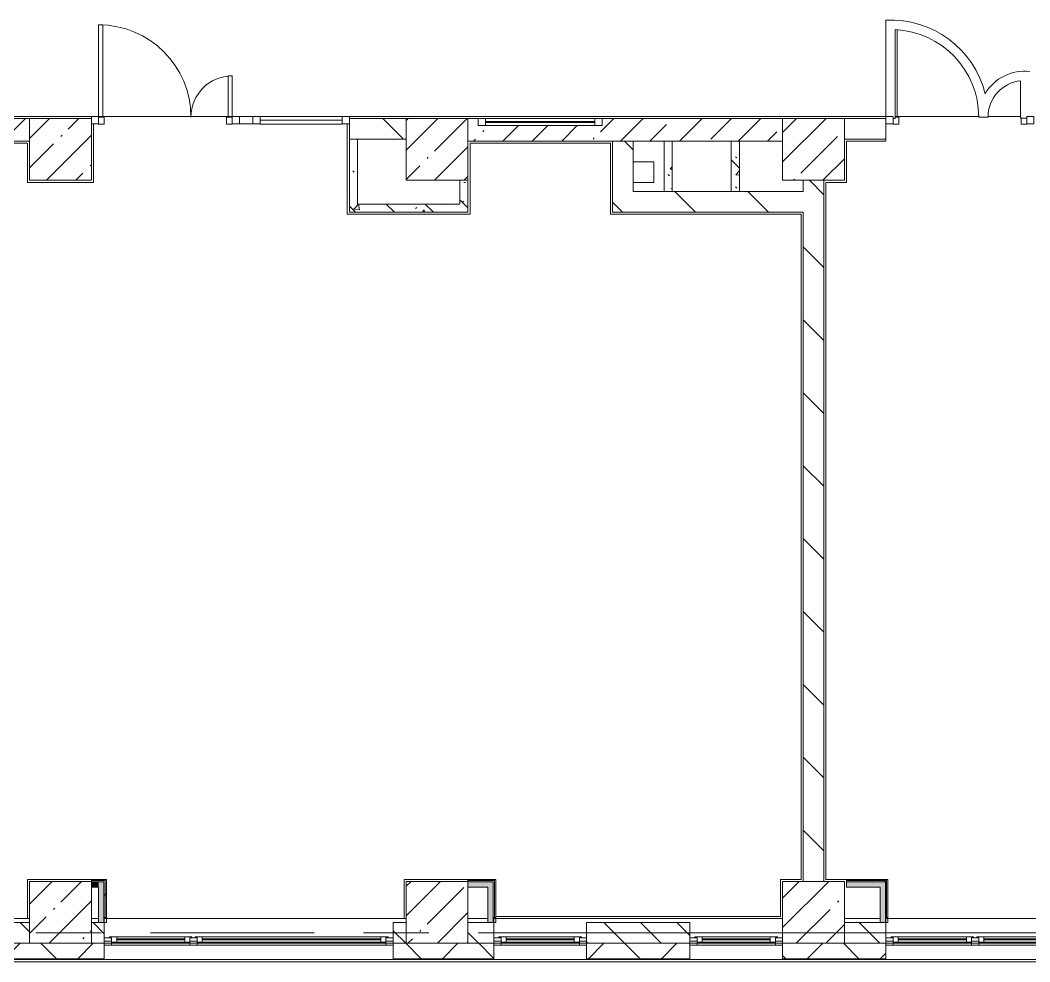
# Model space of a CAD drawing. Header units: millimetres. Extents: x 81676 to 276943, y -8553 to 29000.
# Drawn here: x 169783 to 179568, y -280 to 8853 of the extents above; entities that cross this region are included whole.
import ezdxf

# ---------------------------------------------------------------- set-up
doc = ezdxf.new("R2010")
doc.units = ezdxf.units.MM
doc.linetypes.add('Осевая', pattern=[3175, 635, -476.25, 1587.5, -476.25])
for name, color, linetype, lineweight, true_color in [('A-DETL-GENF-4', 7, 'Continuous', 5, 0xaaaaaa), ('A-DOOR-4', 7, 'Continuous', 5, 0xaaaaaa), ('A-FLOR-3', 7, 'Continuous', 5, 0xaaaaaa), ('I-WALL-1', 7, 'Continuous', 5, 0xe7e7e7), ('I-WALL-2', 7, 'Continuous', 9, 0xe7e7e7), ('I-WALL-5', 7, 'Continuous', 5, 0x787878)]:
    doc.layers.add(name, color=color, linetype=linetype, lineweight=lineweight, true_color=true_color)
for name, color, linetype, lineweight in [('A-GLAZ-2', 7, 'Continuous', 5), ('A-GLAZ-CURT-1', 7, 'Continuous', 5), ('A-GLAZ-CWMG-2', 7, 'Continuous', 5), ('A-WALL', 7, 'Continuous', 9), ('A-WALL-6', 7, 'Continuous', 5), ('I-WALL-3', 7, 'Continuous', 5), ('S-COLS-1', 7, 'Continuous', 5), ('Оси', 7, 'Continuous', 9), ('Оси-2', 7, 'Осевая', 9)]:
    doc.layers.add(name, color=color, linetype=linetype, lineweight=lineweight)
pattern_1 = [(135, (147962.96, 0), (-353.5534, -353.5534), [])]
pattern_2 = [(135, (147962.96, 0), (-176.7767, -176.7767), [])]
pattern_3 = [(135, (147962.96, 0), (-377.171, -377.171), [533.4, -88.9, 17.78, -88.9]), (135, (147962.96, 376.94), (-377.171, -377.171), []), (50, (147962.96, 0), (637.645, -55.787), [66.675, -733.425]), (355, (147962.96, 0), (-123.35, 668.699), [53.34, -586.74]), (100.451, (148016.1, -4.65), (514.299, 612.908), [56.665, -623.315]), (46.184, (147963, 177.8), (948.776, -147.15), [100.012, -1100.137]), (96.636, (148042, 165.5), (830.91, 865.997), [84.998, -934.973]), (351.184, (147963, 177.8), (830.918, 865.988), [80.01, -880.11]), (21, (148051.86, 133.35), (530.651, -357.928), [66.675, -733.425]), (326, (148051.86, 133.35), (216.308, 644.658), [53.34, -586.74]), (71.451, (148096.1, 103.5), (746.96, 286.724), [56.665, -623.315]), (37.5, (147962.96, 0), (10.8105, 295.9426), [16.764, -562.864, 16.764, -578.866, -588.962]), (37.5, (147962.96, 0), (10.8105, 295.9426), [-1175.258, 16.764, -572.198]), (7.5, (147962.96, 0), (233.869, 350.6318), [16.764, -322.834, 16.764, -549.529, -224.472]), (7.5, (147962.96, 0), (233.869, 350.6318), [-905.891, 16.764, -207.708]), (327.5, (147764.71, 0), (474.5678, -20.0513), [16.764, -205.486, 16.764, -676.656, -920.115]), (327.5, (147764.71, 0), (474.5678, -20.0513), [-915.67, 16.764, -903.351]), (317.5, (147675.8, 0), (518.452, 88.9934), [16.764, -272.161, 16.764, -443.738, -653.415]), (317.5, (147675.8, 0), (518.452, 88.9934), [-749.427, 16.764, -636.651])]
pattern_4 = [(45, (147962.96, 0), (-285.123, 285.123), []), (45, (148248.1, 0), (-285.123, 285.123), [504.031, -100.806, 16.764, -84.042])]
pattern_5 = [(45, (147962.96, 0), (-530.33, 530.33), []), (135, (147962.96, 0), (-530.33, -530.33), [])]

# ---------------------------------------------------------------- blocks, each defined once
blk = doc.blocks.new('BSC_Колонна _Прямоугольная - 600х600-23286269-1_6_3_птичка')
at = {"layer": 'S-COLS-1'}
h = blk.add_hatch(dxfattribs=at)
h.set_pattern_fill('FP_35', color=256, style=0, pattern_type=2)
h.set_pattern_definition([(45, (-29509.74, -7600), (-285.123, 285.123), []), (45, (-29224.6, -7600), (-285.123, 285.123), [504.031, -100.806, 16.764, -84.042])])
h.paths.add_polyline_path([(300, -300), (300, 300), (-300, 300), (-300, -300), (119, -300)])
for p, q in [((300, 300), (-300, 300)), ((-300, 300), (-300, -300)), ((300, -300), (300, 300)), ((-300, -300), (300, -300))]:
    blk.add_line(p, q, dxfattribs=at)
blk = doc.blocks.new('BSC_Колонна _Прямоугольная - 600х600-V18-1_6_3_птичка')
at = {"layer": 'S-COLS-1'}
h = blk.add_hatch(dxfattribs=at)
h.set_pattern_fill('FP_41', color=256, style=0, pattern_type=2)
h.set_pattern_definition([(45, (-25860, -200), (-285.123, 285.123), []), (45, (-25574.88, -200), (-285.123, 285.123), [504.031, -100.806, 16.764, -84.042])])
h.paths.add_polyline_path([(300, -300), (300, 300), (-300, 300), (-300, -300), (41.5, -300)])
for p, q in [((300, 300), (-300, 300)), ((-300, 300), (-300, -300)), ((300, -300), (300, 300)), ((-300, -300), (300, -300))]:
    blk.add_line(p, q, dxfattribs=at)
blk = doc.blocks.new('BSC_Колонна _Прямоугольная - 600х600-V19-1_6_3_птичка')
at = {"layer": 'S-COLS-1'}
h = blk.add_hatch(dxfattribs=at)
h.set_pattern_fill('FP_42', color=256, style=0, pattern_type=2)
h.set_pattern_definition([(45, (-29509.74, -200), (-285.123, 285.123), []), (45, (-29224.6, -200), (-285.123, 285.123), [504.031, -100.806, 16.764, -84.042])])
h.paths.add_polyline_path([(109.7, -300), (300, -300), (300, 300), (-300, 300), (-300, -300)])
for p, q in [((300, 300), (-300, 300)), ((-300, 300), (-300, -300)), ((300, -300), (300, 300)), ((-300, -300), (300, -300))]:
    blk.add_line(p, q, dxfattribs=at)
blk = doc.blocks.new('BSC_Колонна _Прямоугольная - 600х600-V31-1_6_3_птичка')
at = {"layer": 'S-COLS-1'}
h = blk.add_hatch(dxfattribs=at)
h.set_pattern_fill('FP_58', color=256, style=0, pattern_type=2)
h.set_pattern_definition([(45, (-25860, -7600), (-285.123, 285.123), []), (45, (-25574.88, -7600), (-285.123, 285.123), [504.031, -100.806, 16.764, -84.042])])
h.paths.add_polyline_path([(-110.8, -300), (300, -300), (300, 300), (-300, 300), (-300, -300)])
for p, q in [((300, 300), (-300, 300)), ((-300, 300), (-300, -300)), ((300, -300), (300, 300)), ((-300, -300), (300, -300))]:
    blk.add_line(p, q, dxfattribs=at)
blk = doc.blocks.new('120_Окно_СКБ_2Ст - 120_Окно_СКБ_2Ст 2800х2500_створка_-22445922-1_6_3_птичка')
at = {"layer": 'A-GLAZ-2'}
for p, q in [((-1400, -127), (-1400, -57)), ((-1400, -57), (-1330, -57)), ((1400, -57), (-1400, -57)), ((-1330, -57), (-1330, -127)), ((500, -87), (-1330, -87)), ((-1330, -87), (-1330, -127)), ((-1280, -137), (-1280, -87)), ((450, -137), (450, -87)), ((500, -127), (500, -57)), ((500, -57), (570, -57)), ((500, -127), (500, -87)), ((570, -57), (570, -127)), ((1330, -87), (570, -87)), ((570, -87), (570, -127)), ((620, -137), (620, -87)), ((1280, -137), (1280, -87)), ((1330, -127), (1330, -57)), ((1330, -57), (1400, -57)), ((1330, -127), (1330, -87)), ((1400, -57), (1400, -127)), ((-1330, -127), (-1400, -127)), ((-1400, -127), (-1350, -127)), ((-1330, -127), (-1350, -127)), ((-1350, -127), (-1350, -137)), ((-1350, -137), (520, -137)), ((520, -137), (-1350, -137)), ((-1280, -107), (450, -107)), ((450, -117), (-1280, -117)), ((570, -127), (500, -127)), ((520, -127), (500, -127)), ((520, -127), (550, -127)), ((520, -137), (520, -127)), ((570, -127), (550, -127)), ((550, -127), (550, -137)), ((550, -137), (1350, -137)), ((1350, -137), (550, -137)), ((620, -107), (1280, -107)), ((1280, -117), (620, -117)), ((1400, -127), (1330, -127)), ((1350, -127), (1330, -127)), ((1350, -127), (1400, -127)), ((1350, -137), (1350, -127))]:
    blk.add_line(p, q, dxfattribs=at)
blk = doc.blocks.new('120_Окно_СКБ_1Ст - 120_Окно_СКБ_1Ст 900х2500_h_-V128-1_6_3_птичка')
at = {"layer": 'A-GLAZ-2'}
for p, q in [((-450, -127), (-450, -57)), ((-450, -57), (-380, -57)), ((450, -57), (-450, -57)), ((-380, -57), (-380, -127)), ((380, -87), (-380, -87)), ((-380, -87), (-380, -127)), ((-330, -137), (-330, -87)), ((330, -137), (330, -87)), ((380, -127), (380, -57)), ((380, -57), (450, -57)), ((380, -127), (380, -87)), ((450, -57), (450, -127)), ((-380, -127), (-450, -127)), ((-450, -127), (-400, -127)), ((-380, -127), (-400, -127)), ((-400, -127), (-400, -137)), ((-400, -137), (400, -137)), ((400, -137), (-400, -137)), ((-330, -107), (330, -107)), ((330, -117), (-330, -117)), ((450, -127), (380, -127)), ((400, -127), (380, -127)), ((400, -127), (450, -127)), ((400, -137), (400, -127))]:
    blk.add_line(p, q, dxfattribs=at)
blk = doc.blocks.new('BSC_Колонна _Прямоугольная - 600х600-V130-1_6_3_птичка')
at = {"layer": 'S-COLS-1'}
h = blk.add_hatch(dxfattribs=at)
h.set_pattern_fill('FP_146', color=256, style=0, pattern_type=2)
h.set_pattern_definition([(45, (-22210, -7600), (-285.123, 285.123), []), (45, (-21924.88, -7600), (-285.123, 285.123), [504.031, -100.806, 16.764, -84.042])])
h.paths.add_polyline_path([(300, -300), (300, 300), (-300, 300), (-300, -300)])
for p, q in [((300, 300), (-300, 300)), ((-300, 300), (-300, -300)), ((300, -300), (300, 300)), ((-300, -300), (300, -300))]:
    blk.add_line(p, q, dxfattribs=at)
blk = doc.blocks.new('BSC_Колонна _Прямоугольная - 600х600-V131-1_6_3_птичка')
at = {"layer": 'S-COLS-1'}
h = blk.add_hatch(dxfattribs=at)
h.set_pattern_fill('FP_147', color=256, style=0, pattern_type=2)
h.set_pattern_definition([(45, (-22210, -200), (-285.123, 285.123), []), (45, (-21924.88, -200), (-285.123, 285.123), [504.031, -100.806, 16.764, -84.042])])
h.paths.add_polyline_path([(300, -300), (300, 300), (-300, 300), (-300, -300), (-26.4, -300)])
for p, q in [((300, 300), (-300, 300)), ((-300, 300), (-300, -300)), ((300, -300), (300, 300)), ((-300, -300), (300, -300))]:
    blk.add_line(p, q, dxfattribs=at)
blk = doc.blocks.new('Прямоугольный импост - 50 x 70 мм-31700031-1_6_3_птичка')
at = {"layer": 'A-GLAZ-CWMG-2'}
for p, q in [((-70, 35), (0, 35)), ((-70, -35), (-70, 35)), ((0, 35), (0, -35)), ((0, -35), (-70, -35))]:
    blk.add_line(p, q, dxfattribs=at)
blk = doc.blocks.new('Дверь_Витражная_остекление_ - ДВН_ДАО_Главный вход_1200 в свету-31742133-1_6_3_птичка')
at = {"layer": 'A-DETL-GENF-4'}
for p, q in [((-607.5, 925), (-647.5, 925)), ((-647.5, 925), (-647.5, 35)), ((-607.5, 30), (-607.5, 925)), ((647.5, 430), (607.5, 430)), ((607.5, 430), (607.5, 30)), ((647.5, 35), (647.5, 430)), ((-647.5, 30), (-607.5, 30)), ((-592.5, 30), (-647.5, 30)), ((-592.5, -40), (-592.5, 30)), ((592.5, -40), (592.5, 30)), ((592.5, 30), (647.5, 30)), ((607.5, 30), (647.5, 30)), ((-647.5, -40), (-592.5, -40)), ((647.5, -40), (592.5, -40))]:
    blk.add_line(p, q, dxfattribs=at)
at = {"layer": 'A-DOOR-4'}
for p, q in [((-647.5, 925), (-647.5, 35)), ((647.5, 430), (647.5, 35))]:
    blk.add_line(p, q, dxfattribs=at)
for centre, radius, start, end in [((-647.5, 30), 895, 360, 90), ((647.5, 30), 400, 90, 180)]:
    blk.add_arc(centre, radius, start, end, dxfattribs=at)
blk = doc.blocks.new('Системная панель - Стемалит - 40мм-31720939-1_6_3_птичка')
at = {"layer": 'A-GLAZ-CURT-1'}
for p, q in [((65, 35), (-65, 35)), ((-65, 35), (-65, -35)), ((65, -35), (65, 35)), ((-65, -35), (65, -35))]:
    blk.add_line(p, q, dxfattribs=at)
blk = doc.blocks.new('Прямоугольный импост - 50 x 70 мм-31687886-1_6_3_птичка')
at = {"layer": 'A-GLAZ-CWMG-2'}
for p, q in [((-35, 35), (35, 35)), ((-35, -35), (-35, 35)), ((35, 35), (35, -35)), ((35, -35), (-35, -35))]:
    blk.add_line(p, q, dxfattribs=at)
blk = doc.blocks.new('Прямоугольный импост - 50 x 70 мм-31701779-1_6_3_птичка')
at = {"layer": 'A-GLAZ-CWMG-2'}
for p, q in [((0, 35), (-70, 35)), ((-70, 35), (-70, -35)), ((-70, -35), (0, -35)), ((0, -35), (0, -17))]:
    blk.add_line(p, q, dxfattribs=at)
blk = doc.blocks.new('Системная панель - Стекло - 40мм-31720953-1_6_3_птичка')
at = {"layer": 'A-GLAZ-CURT-1'}
for p, q in [((397.5, 0), (-397.5, 0)), ((-397.5, 0), (-397.5, -40)), ((397.5, -40), (397.5, 0)), ((-397.5, -40), (397.5, -40))]:
    blk.add_line(p, q, dxfattribs=at)
blk = doc.blocks.new('Прямоугольный импост - 50 x 70 мм-31702100-1_6_3_птичка')
at = {"layer": 'A-GLAZ-CWMG-2'}
for p, q in [((-35, 35), (35, 35)), ((-35, -35), (-35, 35)), ((35, 35), (35, -35)), ((35, -35), (-35, -35))]:
    blk.add_line(p, q, dxfattribs=at)
blk = doc.blocks.new('Прямоугольный импост - 50 x 70 мм-31720914-1_6_3_птичка')
at = {"layer": 'A-GLAZ-CWMG-2'}
blk.add_line((24940, 7918), (24145, 7918), dxfattribs=at)
blk = doc.blocks.new('Дверь_Витражная_остекление_ - ДВН_ДАО_Главный вход_1200 в свету-V163-1_6_3_птичка')
at = {"layer": 'A-DETL-GENF-4'}
for p, q in [((-607.5, 30), (-607.5, 876.9)), ((-627.5, 30), (-607.5, 30)), ((-592.5, 30), (-627.5, 30)), ((-592.5, -40), (-592.5, 30)), ((592.5, -40), (592.5, 20)), ((-647.5, -40), (-592.5, -40)), ((647.5, -40), (592.5, -40))]:
    blk.add_line(p, q, dxfattribs=at)
blk = doc.blocks.new('Прямоугольный импост - 50 x 70 мм-V164-1_6_3_птичка')
at = {"layer": 'A-GLAZ-CWMG-2'}
for p, q in [((0, 35), (-70, 35)), ((-70, 35), (-70, -35)), ((0, -35), (0, 35)), ((-70, -35), (0, -35))]:
    blk.add_line(p, q, dxfattribs=at)
blk = doc.blocks.new('120_Окно_СКБ_1Ст - 120_Окно_СКБ_1Ст 400х1200 EI30-24228621-1_6_3_птичка')
at = {"layer": 'A-GLAZ-2'}
for p, q in [((-600, 40), (-600, 110)), ((-600, 110), (-530, 110)), ((600, 110), (-600, 110)), ((-530, 110), (-530, 40)), ((530, 40), (530, 110)), ((530, 110), (600, 110)), ((600, 110), (600, 40)), ((-530, 40), (-600, 40)), ((-600, 40), (600, 40)), ((530, 80), (-530, 80)), ((530, 70), (-530, 70)), ((600, 40), (530, 40))]:
    blk.add_line(p, q, dxfattribs=at)

msp = doc.modelspace()

# ---------------------------------------------------------------- hatches: boundary and pattern name
at = {"layer": 'A-WALL-6'}
h = msp.add_hatch(dxfattribs=at)
h.set_pattern_fill('FP_65', color=256, style=0, pattern_type=2)
h.set_pattern_definition(pattern_2)
h.paths.add_polyline_path([(154793, -100), (155623, -100), (155623, 100), (154793, 100), (154793, -80)])
h.paths.add_polyline_path([(169873, -100), (169873, 100), (169573, 100), (169573, -100)])
h.paths.add_polyline_path([(175273, -100), (176272.7, -100), (176272.7, 100), (175273, 100), (175273, -80)])
h.paths.add_polyline_path([(157122.7, -100), (157873, -100), (157873, 100), (157122.7, 100), (157122.7, -80)])
h.paths.add_polyline_path([(160123, -100), (160123, 100), (159973, 100), (159973, -100)])
h.paths.add_polyline_path([(168453, -100), (168673, -100), (168673, 100), (167323, 100), (167323, -100), (167358.2, -100)])
h.paths.add_polyline_path([(174373, -100), (174373, 100), (174123, 100), (174123, -100)])
h.paths.add_polyline_path([(163573, -100), (163573, 100), (162823, 100), (162823, -100)])
h.paths.add_polyline_path([(164473, -100), (164623, -94.4), (164623, 100), (164473, 100), (164473, -80)])
h.paths.add_polyline_path([(170598, -100), (170598, 100), (170473, 100), (170473, -100)])
h.paths.add_polyline_path([(173398, -100), (173523, -100), (173523, 100), (173398, 100), (173398, -80)])
h = msp.add_hatch(dxfattribs=at)
h.set_pattern_fill('FP_65', color=256, style=0, pattern_type=2)
h.set_pattern_definition(pattern_2)
h.paths.add_polyline_path([(177772.7, -100), (178173, -100), (178173, 100), (177772.7, 100), (177772.7, -80)])
h = msp.add_hatch(dxfattribs=at)
h.set_pattern_fill('FP_54', color=256, style=0, pattern_type=2)
h.set_pattern_definition([(45, (147962.96, 0), (-353.5534, 353.5534), []), (135, (147962.96, 0), (-353.5534, -353.5534), [])])
h.paths.add_polyline_path([(223656.8, -250), (223663, -250), (223663, -100), (221943, -100), (221943, -250), (223655, -250)])
h.paths.add_polyline_path([(215690.9, -250), (218623, -250), (218623, -100), (215023, -100), (215023, -250)])
h.paths.add_polyline_path([(220199, -250), (220243, -250), (220243, -100), (219523, -101.8), (219523, -250), (220043, -250)])
h.paths.add_polyline_path([(209573, -250), (209573, -100), (208873, -100), (208873, -250), (209184.6, -250)])
h.paths.add_polyline_path([(211673, -250), (212223, -250), (212223, -100), (211673, -100), (211673, -121.3)])
h.paths.add_polyline_path([(207973, -250), (207973, -100), (207223, -100), (207223, -250)])
h.paths.add_polyline_path([(205123, -250), (205123, -100), (204373, -100), (204373, -250), (204537.2, -250)])
h.paths.add_polyline_path([(213123, -250), (214123, -250), (214123, -100), (213123, -100), (213123, -118)])
h.paths.add_polyline_path([(199834.5, -250), (201273, -250), (201273, -100), (199834.5, -100), (199834.5, -150.7)])
h.paths.add_polyline_path([(197734.5, -250), (197734.5, -100), (197023, -100), (197023, -250), (197101.4, -250)])
h.paths.add_polyline_path([(196123, -250), (196123, -100), (195373, -100), (195373, -250)])
h.paths.add_polyline_path([(192273, -250), (192273, -100), (190700.5, -100), (190700.5, -250), (191524.5, -250)])
h.paths.add_polyline_path([(188600.5, -250), (188600.5, -100), (187903, -100), (187903, -250)])
h.paths.add_polyline_path([(187003, -250), (187003, -100), (185953, -100), (185953, -250), (186877.1, -250)])
h.paths.add_polyline_path([(185053, -250), (185053, -100), (183933, -100), (183933, -250), (185018.2, -250)])
h.paths.add_polyline_path([(181833, -250), (181833, -100), (180973, -100), (180973, -250)])
h.paths.add_polyline_path([(178173, -250), (178173, -100), (177172.7, -100), (177172.7, -250), (177582.4, -250)])
h.paths.add_polyline_path([(176272.7, -250), (176272.7, -100), (175273, -100), (175273, -250)])
h.paths.add_polyline_path([(169573, -250), (170598, -250), (170598, -100), (169573, -100), (169573, -226)])
h.paths.add_polyline_path([(163573, -250), (163573, -100), (162823, -100), (162823, -250)])
h.paths.add_polyline_path([(174373, -250), (174373, -100), (173398, -100), (173398, -250), (173864.5, -250)])
h.paths.add_polyline_path([(164473, -250), (165223, -250), (165223, -100), (164473, -100), (164473, -238.7)])
h.paths.add_polyline_path([(167323, -250), (168673, -250), (168673, -100), (167323, -100), (167323, -231.6)])
h.paths.add_polyline_path([(148768.6, -250), (151693, -250), (151693, -100), (147703, -100), (147703, -250), (148073, -250)])
h.paths.add_polyline_path([(155623, -250), (156222.7, -250), (156222.7, -100), (154793, -100), (154793, -250), (155275, -250)])
h.paths.add_polyline_path([(159973, -250), (160723, -248), (160723, -100), (159973, -100), (159973, -249.9)])
h.paths.add_polyline_path([(157873, -250), (157873, -100), (157122.7, -100), (157122.7, -250), (157133.9, -250)])
at = {"layer": 'I-WALL-1'}
for points in [[(170493, 445), (170543, 445), (170543, 495), (170473, 495), (170473, 445)], [(174143, 445), (174316.5, 445), (174316.5, 495), (174123, 495), (174123, 445)], [(178118, 445), (178118, 495), (177792.7, 495), (177792.7, 445)]]:
    msp.add_hatch(color=256, dxfattribs=at).paths.add_polyline_path(points)
at = {"layer": 'I-WALL-2'}
for points in [[(170593, 100), (170593, 495), (170543, 495), (170543, 100)], [(174366.5, 100), (174366.5, 495), (174316.5, 495), (174316.5, 100)], [(178118, 100), (178168, 100), (178168, 495), (178118, 495), (178118, 115.8)]]:
    msp.add_hatch(color=256, dxfattribs=at).paths.add_polyline_path(points)
at = {"layer": 'I-WALL-3'}
h = msp.add_hatch(dxfattribs=at)
h.set_pattern_fill('FP_34', color=256, style=0, pattern_type=2)
h.set_pattern_definition(pattern_4)
h.paths.add_polyline_path([(168003.2, 7680), (169873, 7680), (169873, 7900), (166448, 7900), (166448, 7680), (167358.2, 7680)])
h.paths.add_polyline_path([(165223, 7680), (165498, 7680), (165498, 7900), (165223, 7900), (165223, 7841.3)])
h = msp.add_hatch(dxfattribs=at)
h.set_pattern_fill('FP_64', color=256, style=0, pattern_type=2)
h.set_pattern_definition(pattern_1)
h.paths.add_polyline_path([(173053, 7700), (173523, 7700), (173523, 7900), (172973, 7900), (172973, 7700)])
h = msp.add_hatch(dxfattribs=at)
h.set_pattern_fill('FP_34', color=256, style=0, pattern_type=2)
h.set_pattern_definition(pattern_4)
h.paths.add_polyline_path([(174123, 7680), (177172.7, 7680), (177172.7, 7900), (175423, 7898.6), (175423, 7830), (174223, 7830), (174223, 7900), (174123, 7900)])
h = msp.add_hatch(dxfattribs=at)
h.set_pattern_fill('FP_64', color=256, style=0, pattern_type=2)
h.set_pattern_definition(pattern_1)
h.paths.add_polyline_path([(177772.7, 7700), (178173, 7700), (178173, 7900), (177772.7, 7900), (177772.7, 7754.5)])
h.paths.add_polyline_path([(180954.4, 7700), (180973, 7700), (180973, 7900), (180673, 7900), (180673, 7700), (180954.3, 7700)])
h = msp.add_hatch(dxfattribs=at)
h.set_pattern_fill('FP_64', color=256, style=0, pattern_type=2)
h.set_pattern_definition(pattern_1)
h.paths.add_polyline_path([(175723, 7190), (175722.7, 7680), (175523, 7680), (175523, 7190), (175624.5, 7190)])
h = msp.add_hatch(dxfattribs=at)
h.set_pattern_fill('FP_64', color=256, style=0, pattern_type=2)
h.set_pattern_definition(pattern_1)
h.paths.add_polyline_path([(177562.2, 500), (177572.7, 500), (177572.7, 7300), (177372.7, 7300), (177372.7, 500)])
h = msp.add_hatch(dxfattribs=at)
h.set_pattern_fill('FP_64', color=256, style=0, pattern_type=2)
h.set_pattern_definition(pattern_1)
h.paths.add_polyline_path([(177352.7, 6990), (177372.7, 6990), (177372.7, 7190), (175523, 7190), (175523, 6990), (177152.7, 6990)])
h = msp.add_hatch(dxfattribs=at)
h.set_pattern_fill('FP_170', color=256, style=0, pattern_type=2)
h.set_pattern_definition(pattern_5)
h.paths.add_polyline_path([(170593, 100), (170598, 100), (170598, 150), (170605.5, 150), (170605.5, 507.5), (170593, 507.5), (170593, 120)])
h = msp.add_hatch(dxfattribs=at)
h.set_pattern_fill('FP_170', color=256, style=0, pattern_type=2)
h.set_pattern_definition(pattern_5)
h.paths.add_polyline_path([(170618, 150), (170618, 520), (170605.5, 520), (170605.5, 150)])
h = msp.add_hatch(dxfattribs=at)
h.set_pattern_fill('FP_170', color=256, style=0, pattern_type=2)
h.set_pattern_definition(pattern_5)
h.paths.add_polyline_path([(174366.5, 100), (174373, 100), (174373, 150), (174379, 150), (174379, 507.5), (174366.5, 507.5), (174366.5, 120)])
h = msp.add_hatch(dxfattribs=at)
h.set_pattern_fill('FP_170', color=256, style=0, pattern_type=2)
h.set_pattern_definition(pattern_5)
h.paths.add_polyline_path([(178180.5, 507.5), (178180.5, 520), (177792.7, 520), (177792.7, 507.5), (178168, 507.5)])
h = msp.add_hatch(dxfattribs=at)
h.set_pattern_fill('FP_170', color=256, style=0, pattern_type=2)
h.set_pattern_definition(pattern_5)
h.paths.add_polyline_path([(178118, 495), (178168, 495), (178167.5, 507.5), (177792.7, 507.5), (177792.7, 495)])
h = msp.add_hatch(dxfattribs=at)
h.set_pattern_fill('FP_170', color=256, style=0, pattern_type=2)
h.set_pattern_definition(pattern_5)
h.paths.add_polyline_path([(178168, 100), (178173, 100), (178173, 150), (178180.5, 150), (178180.5, 507.5), (178168, 507.5), (178168, 114.6)])
h = msp.add_hatch(dxfattribs=at)
h.set_pattern_fill('FP_170', color=256, style=0, pattern_type=2)
h.set_pattern_definition(pattern_5)
h.paths.add_polyline_path([(178193, 150), (178193, 520), (178180.5, 520), (178180.5, 150)])
at = {"layer": 'I-WALL-5'}
h = msp.add_hatch(dxfattribs=at)
h.set_pattern_fill('FP_63', color=256, style=0, pattern_type=2)
h.set_pattern_definition(pattern_3)
h.paths.add_polyline_path([(172973, 7070), (173053, 7070), (173053, 7700), (172973, 7700), (172973, 7278.6)])
h = msp.add_hatch(dxfattribs=at)
h.set_pattern_fill('FP_63', color=256, style=0, pattern_type=2)
h.set_pattern_definition(pattern_3)
h.paths.add_polyline_path([(176058, 7190), (176103, 7190), (176103, 7680), (176023, 7680), (176023, 7190)])
h = msp.add_hatch(dxfattribs=at)
h.set_pattern_fill('FP_63', color=256, style=0, pattern_type=2)
h.set_pattern_definition(pattern_3)
h.paths.add_polyline_path([(176753, 7190), (176753, 7680), (176673, 7680), (176673, 7190)])
h = msp.add_hatch(dxfattribs=at)
h.set_pattern_fill('FP_63', color=256, style=0, pattern_type=2)
h.set_pattern_definition(pattern_3)
h.paths.add_polyline_path([(174043, 6990), (174123, 6990), (174123, 7300), (174043, 7296.7), (174043, 7070)])
h = msp.add_hatch(dxfattribs=at)
h.set_pattern_fill('FP_63', color=256, style=0, pattern_type=2)
h.set_pattern_definition(pattern_3)
h.paths.add_polyline_path([(173503, 6990), (174043, 6990), (174043, 7070), (172973, 7070), (172973, 6990)])

# ---------------------------------------------------------------- linework, layer by layer
at = {"layer": 'A-FLOR-3'}
for p, q in [((178173, 8851.7), (178173, 7918)), ((178263, 7900), (178263, 8762.1)), ((179478, 8265.7), (179478, 7903)), ((168173.2, 7920), (178173, 7920)), ((170493, 7848), (170493, 7280)), ((172953, 6971), (172953, 7848)), ((178243, 7900), (178263, 7900)), ((179072.6, 7920), (178263, 7920)), ((179073, 7913), (179163, 7913)), ((179478, 7920), (179163.6, 7920)), ((179478, 7903), (179538, 7903)), ((169853, 7660), (168693, 7660)), ((169853, 7280), (169853, 7660)), ((175503, 7660), (174143, 7660)), ((174143, 7660), (174143, 6971)), ((175503, 6970), (175503, 7660)), ((178173, 7680), (177792.7, 7680)), ((177792.7, 7680), (177792.7, 7280)), ((178173, 7700), (178173, 7680)), ((175723, 7480), (175922.7, 7480)), ((175922.7, 7480), (175922.7, 7280)), ((170493, 7280), (169853, 7280)), ((175922.7, 7280), (175723, 7280)), ((177591.7, 7280), (177591.7, 520)), ((177792.7, 7280), (177591.7, 7280)), ((174143, 6971), (172953, 6971)), ((177352.7, 6970), (175503, 6970)), ((177352.7, 520), (177352.7, 6970)), ((169853, 140), (169853, 520)), ((169853, 520), (170473, 520)), ((173503, 140), (173503, 520)), ((173503, 520), (174123, 520)), ((177152.7, 160), (177152.7, 520)), ((177152.7, 520), (177352.7, 520)), ((177591.7, 520), (177792.7, 520)), ((174391.5, 160), (177152.7, 160))]:
    msp.add_line(p, q, dxfattribs=at)
for centre, radius, start, end in [((178223, 7913), 940, 13.96903, 93.04909), ((178223, 7913), 850, 360, 87.30273), ((179518, 7913), 445, 83.54865, 149.34163), ((179518, 7913), 355, 96.4696, 180)]:
    msp.add_arc(centre, radius, start, end, dxfattribs=at)
at = {"layer": 'A-WALL'}
for p, q in [((173053, 7700), (172973, 7700)), ((175723, 7680), (175523, 7680)), ((176103, 7680), (176023, 7680)), ((176753, 7680), (176673, 7680)), ((176023, 7190), (176103, 7190)), ((176673, 7190), (176753, 7190)), ((170605.5, 507.5), (170473, 507.5)), ((170593, 495), (170473, 495)), ((170593, 100), (170593, 495)), ((170605.5, 150), (170605.5, 507.5)), ((174379, 507.5), (174123, 507.5)), ((174366.5, 495), (174123, 495)), ((174366.5, 100), (174366.5, 495)), ((174379, 150), (174379, 507.5)), ((178180.5, 507.5), (177792.7, 507.5)), ((178168, 495), (177792.7, 495)), ((178168, 100), (178168, 495)), ((178180.5, 150), (178180.5, 507.5)), ((169873, -100), (169573, -100)), ((170598, -100), (170473, -100)), ((173523, -100), (173398, -100)), ((174373, -100), (174123, -100)), ((176272.7, -100), (175273, -100)), ((178173, -100), (177772.7, -100)), ((169573, -250), (170598, -250)), ((169573, -253), (170598, -253)), ((173398, -250), (174373, -250)), ((173398, -253), (174373, -253)), ((175273, -250), (176272.7, -250)), ((175273, -253), (176272.7, -253)), ((177172.7, -250), (178173, -250)), ((177172.7, -253), (178173, -253))]:
    msp.add_line(p, q, dxfattribs=at)
at = {"layer": 'A-WALL-6'}
for p, q in [((169873, 100), (169573, 100)), ((170543, 100), (170473, 100)), ((170598, -258), (170598, 100)), ((173523, 100), (173398, 100)), ((173398, 100), (173398, -258)), ((174316.5, 100), (174123, 100)), ((174373, -258), (174373, 100)), ((176272.7, 100), (175273, 100)), ((175273, 100), (175273, -258)), ((176272.7, -258), (176272.7, 100)), ((178118, 100), (177772.7, 100)), ((178173, -258), (178173, 100)), ((170598, -100), (173398, -100)), ((174373, -100), (175273, -100)), ((176272.7, -100), (177172.7, -100)), ((177172.7, -100), (177172.7, -258)), ((178173, -100), (180973, -100)), ((220243, -280), (147673, -280)), ((169573, -258), (185953, -258))]:
    msp.add_line(p, q, dxfattribs=at)
at = {"layer": 'I-WALL-3'}
for p, q in [((169873, 7900), (166478, 7900)), ((173523, 7900), (172973, 7900)), ((172973, 7900), (172973, 6990)), ((174223, 7900), (174123, 7900)), ((177172.7, 7900), (175423, 7900)), ((178173, 7900), (177772.7, 7900)), ((178173, 7700), (178173, 7900)), ((168673, 7680), (169873, 7680)), ((173053, 7700), (173523, 7700)), ((173053, 7070), (173053, 7700)), ((174123, 7680), (175523, 7680)), ((175523, 7680), (175523, 6990)), ((175723, 7680), (176023, 7680)), ((175723, 7190), (175723, 7680)), ((176023, 7680), (176023, 7190)), ((176103, 7190), (176103, 7680)), ((176103, 7680), (176673, 7680)), ((176673, 7680), (176673, 7190)), ((176753, 7680), (177172.7, 7680)), ((176753, 7190), (176753, 7680)), ((177772.7, 7700), (178173, 7700)), ((174043, 7300), (174043, 7070)), ((174123, 6990), (174123, 7300)), ((177372.7, 7300), (177372.7, 7190)), ((177572.7, 500), (177572.7, 7300)), ((176023, 7190), (175723, 7190)), ((176673, 7190), (176103, 7190)), ((177372.7, 7190), (176753, 7190)), ((174043, 7070), (173053, 7070)), ((172973, 6990), (174123, 6990)), ((175523, 6990), (177372.7, 6990)), ((177372.7, 6990), (177372.7, 500)), ((170618, 520), (170473, 520)), ((170473, 520), (170473, 500)), ((170618, 100), (170618, 520)), ((174391.5, 520), (174123, 520)), ((174123, 520), (174123, 500)), ((174391.5, 100), (174391.5, 520)), ((178193, 520), (177792.7, 520)), ((177792.7, 520), (177792.7, 445)), ((178193, 100), (178193, 520)), ((170473, 445), (170543, 445)), ((170543, 445), (170543, 100)), ((174123, 445), (174316.5, 445)), ((174316.5, 445), (174316.5, 100)), ((177792.7, 445), (178118, 445)), ((178118, 445), (178118, 100)), ((168673, 140), (169873, 140)), ((170473, 140), (170543, 140)), ((170543, 100), (170618, 100)), ((170597, 140), (173523, 140)), ((170598, 100), (170598, 150)), ((170598, 150), (170618, 150)), ((174123, 140), (174316.5, 140)), ((174316.5, 100), (174391.5, 100)), ((174373, 100), (174373, 150)), ((174373, 150), (174391.5, 150)), ((174373, 140), (177172.7, 140)), ((177772.7, 140), (178118, 140)), ((178118, 100), (178193, 100)), ((178172, 140), (180973, 140)), ((178173, 100), (178173, 150)), ((178173, 150), (178193, 150)), ((170668, -80), (170598, -80)), ((171498, -80), (171428, -80)), ((173398, -80), (173328, -80)), ((174443, -80), (174373, -80)), ((175273, -80), (175203, -80)), ((176342.7, -80), (176272.7, -80)), ((177172.7, -80), (177102.7, -80)), ((178243, -80), (178173, -80)), ((179073, -80), (179003, -80))]:
    msp.add_line(p, q, dxfattribs=at)
at = {"layer": 'Оси'}
msp.add_line((174223, 0), (186723, 0), dxfattribs=at)
at = {"layer": 'Оси-2'}
msp.add_line((157234.2, 0), (174223, 0), dxfattribs=at)

# ---------------------------------------------------------------- block references
at = {"layer": 'A-DOOR-4'}
for name, p in [('Дверь_Витражная_остекление_ - ДВН_ДАО_Главный вход_1200 в свету-31742133-1_6_3_птичка', (171190.5, 7883)), ('Дверь_Витражная_остекление_ - ДВН_ДАО_Главный вход_1200 в свету-V163-1_6_3_птичка', (178890.5, 7883))]:
    msp.add_blockref(name, p, dxfattribs=at)
at = {"layer": 'A-GLAZ-2'}
msp.add_blockref('120_Окно_СКБ_1Ст - 120_Окно_СКБ_1Ст 400х1200 EI30-24228621-1_6_3_птичка', (174823, 7790), dxfattribs=at)
at = {"layer": 'A-GLAZ-2', "rotation": 180}
for name, p in [('120_Окно_СКБ_2Ст - 120_Окно_СКБ_2Ст 2800х2500_створка_-22445922-1_6_3_птичка', (171998, -175)), ('120_Окно_СКБ_1Ст - 120_Окно_СКБ_1Ст 900х2500_h_-V128-1_6_3_птичка', (174823, -175)), ('120_Окно_СКБ_1Ст - 120_Окно_СКБ_1Ст 900х2500_h_-V128-1_6_3_птичка', (176722.7, -175)), ('120_Окно_СКБ_2Ст - 120_Окно_СКБ_2Ст 2800х2500_створка_-22445922-1_6_3_птичка', (179573, -175))]:
    msp.add_blockref(name, p, dxfattribs=at)
at = {"layer": 'A-GLAZ-CURT-1'}
for name, p in [('Системная панель - Стемалит - 40мм-31720939-1_6_3_птичка', (171973, 7883)), ('Системная панель - Стекло - 40мм-31720953-1_6_3_птичка', (172505.5, 7883))]:
    msp.add_blockref(name, p, dxfattribs=at)
at = {"layer": 'A-GLAZ-CWMG-2', "rotation": 180}
for name, p in [('Прямоугольный импост - 50 x 70 мм-31701779-1_6_3_птичка', (170473, 7883)), ('Прямоугольный импост - 50 x 70 мм-V164-1_6_3_птичка', (178173, 7883))]:
    msp.add_blockref(name, p, dxfattribs=at)
at = {"layer": 'A-GLAZ-CWMG-2', "extrusion": (0, 0, -1), "rotation": 180}
for name, p in [('Прямоугольный импост - 50 x 70 мм-31687886-1_6_3_птичка', (-171873, 7883)), ('Прямоугольный импост - 50 x 70 мм-31702100-1_6_3_птичка', (-172073, 7883)), ('Прямоугольный импост - 50 x 70 мм-31700031-1_6_3_птичка', (-172973, 7883)), ('Прямоугольный импост - 50 x 70 мм-31687886-1_6_3_птичка', (-179573, 7883))]:
    msp.add_blockref(name, p, dxfattribs=at)
at = {"layer": 'A-GLAZ-CWMG-2'}
msp.add_blockref('Прямоугольный импост - 50 x 70 мм-31720914-1_6_3_птичка', (147963, 0), dxfattribs=at)
at = {"layer": 'S-COLS-1'}
for name, p in [('BSC_Колонна _Прямоугольная - 600х600-V130-1_6_3_птичка', (170173, 7600)), ('BSC_Колонна _Прямоугольная - 600х600-V31-1_6_3_птичка', (173823, 7600)), ('BSC_Колонна _Прямоугольная - 600х600-23286269-1_6_3_птичка', (177472.7, 7600)), ('BSC_Колонна _Прямоугольная - 600х600-V131-1_6_3_птичка', (170173, 200)), ('BSC_Колонна _Прямоугольная - 600х600-V18-1_6_3_птичка', (173823, 200)), ('BSC_Колонна _Прямоугольная - 600х600-V19-1_6_3_птичка', (177472.7, 200))]:
    msp.add_blockref(name, p, dxfattribs=at)

doc.saveas('drawing.dxf')
